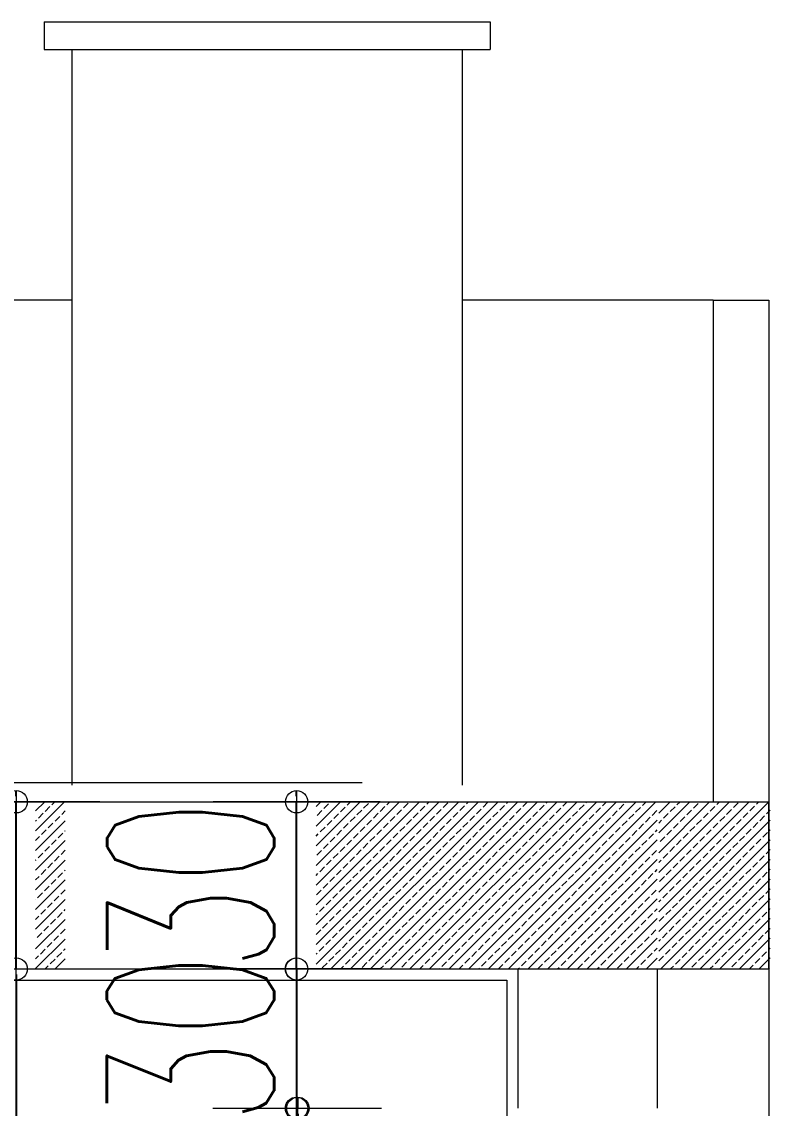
# Model space of a CAD drawing. Header units: millimetres. Extents: x -16104 to 67872, y -88009 to 12107.
# Drawn here: x 45442 to 45576.2, y 11371.1 to 11566.1 of the extents above; entities that cross this region are included whole.
import ezdxf

# ---------------------------------------------------------------- set-up
doc = ezdxf.new("R2010")
doc.units = ezdxf.units.MM
doc.layers.get('0').update_dxf_attribs({"color": 241})
doc.layers.add('TARAMA', color=8, linetype='Continuous', lineweight=15)
doc.styles.add('DIM', font='Txttw.shx', dxfattribs={"width": 0.6})
doc.dimstyles.new('50', dxfattribs={"dimscale": 0, "dimtxt": 30, "dimasz": 1, "dimexe": 0, "dimexo": 2, "dimgap": 4, "dimtad": 1, "dimdec": 0, "dimzin": 0, "dimdsep": 46, "dimtxsty": 'DIM', "dimblk1": 'DOT', "dimblk2": 'DOT', "dimsah": 1, "dimcen": 1.5, "dimdle": 3, "dimse1": 1, "dimse2": 1, "dimclrd": 256, "dimclre": 9, "dimclrt": 256, "dimadec": 0, "dimazin": 0, "dimtfac": 0.24, "dimtdec": 0, "dimtix": 1, "dimtmove": 2, "dimatfit": 3, "dimldrblk": 'DOT', "dimfxl": 0, "dimtolj": 1, "dimtzin": 15, "dimarcsym": 0})

# ---------------------------------------------------------------- blocks, each defined once
blk = doc.blocks.new('DOT')
for p, q in [((0, 15), (0, -15)), ((-2, 0), (0, 0)), ((2, 0), (0, 0))]:
    blk.add_line(p, q)
blk.add_circle((0, 0), 2)
blk = doc.blocks.new('*D884')
at = {"layer": 'Defpoints', "color": 0, "transparency": 16777216}
for p in [(45491.26, 11426.09), (45530.95, 11426.09), (45530.95, 11396.09)]:
    blk.add_point(p, dxfattribs=at)
at = {"layer": 'TARAMA', "lineweight": -2, "transparency": 16777216}
for p, q in [((45491.26, 11427.09), (45491.26, 11428.09)), ((45491.26, 11396.09), (45491.26, 11426.09)), ((45491.26, 11395.09), (45491.26, 11394.09))]:
    blk.add_line(p, q, dxfattribs=at)
for p, rotation in [((45491.26, 11426.09), 270), ((45491.26, 11396.09), 90)]:
    blk.add_blockref('DOT', p, dxfattribs=dict(at, rotation=rotation))
at = {"layer": 'TARAMA', "transparency": 16777216, "insert": (45472.26, 11411.09), "char_height": 30, "attachment_point": 5, "rotation": 90, "style": 'DIM'}
blk.add_mtext('\\A1;30', dxfattribs=at)
blk = doc.blocks.new('*D885')
at = {"layer": 'Defpoints', "color": 0, "transparency": 16777216}
for p in [(45530.95, 11396.09), (45491.24, 11371.09), (45530.95, 11371.09)]:
    blk.add_point(p, dxfattribs=at)
at = {"layer": 'TARAMA', "lineweight": -2, "transparency": 16777216}
for p, q in [((45491.24, 11397.09), (45491.24, 11398.09)), ((45491.24, 11396.09), (45491.24, 11371.09)), ((45491.24, 11370.09), (45491.24, 11369.09))]:
    blk.add_line(p, q, dxfattribs=at)
for p, rotation in [((45491.24, 11396.09), 270), ((45491.24, 11371.09), 90)]:
    blk.add_blockref('DOT', p, dxfattribs=dict(at, rotation=rotation))
at = {"layer": 'TARAMA', "transparency": 16777216, "insert": (45472.24, 11383.59), "char_height": 30, "attachment_point": 5, "rotation": 90, "style": 'DIM'}
blk.add_mtext('\\A1;30', dxfattribs=at)
blk = doc.blocks.new('*D886')
at = {"layer": 'Defpoints', "color": 0, "transparency": 16777216}
for p in [(45530.95, 11371.09), (45491.49, 11221.09), (45530.95, 11221.09)]:
    blk.add_point(p, dxfattribs=at)
at = {"layer": 'TARAMA', "lineweight": -2, "transparency": 16777216}
blk.add_line((45491.49, 11370.09), (45491.49, 11222.09), dxfattribs=at)
for p, rotation in [((45491.49, 11371.09), 90), ((45491.49, 11221.09), 270)]:
    blk.add_blockref('DOT', p, dxfattribs=dict(at, rotation=rotation))
at = {"layer": 'TARAMA', "transparency": 16777216, "insert": (45472.49, 11296.09), "char_height": 30, "attachment_point": 5, "rotation": 90, "style": 'DIM'}
blk.add_mtext('\\A1;150', dxfattribs=at)
blk = doc.blocks.new('*D400')
at = {"layer": 'Defpoints', "color": 0, "transparency": 16777216}
for p in [(45440.95, 11396.09), (45440.95, 11131.09), (45440.95, 11131.09)]:
    blk.add_point(p, dxfattribs=at)
at = {"layer": 'TARAMA', "lineweight": -2, "transparency": 16777216}
blk.add_line((45440.95, 11395.09), (45440.95, 11132.09), dxfattribs=at)
for p, rotation in [((45440.95, 11396.09), 90), ((45440.95, 11131.09), 270)]:
    blk.add_blockref('DOT', p, dxfattribs=dict(at, rotation=rotation))
at = {"layer": 'TARAMA', "transparency": 16777216, "insert": (45421.95, 11263.59), "char_height": 30, "attachment_point": 5, "rotation": 90, "style": 'DIM'}
blk.add_mtext('\\A1;270', dxfattribs=at)
blk = doc.blocks.new('*D401')
at = {"layer": 'Defpoints', "color": 0, "transparency": 16777216}
for p in [(45440.95, 11426.09), (45480.63, 11426.09), (45480.63, 11396.09)]:
    blk.add_point(p, dxfattribs=at)
at = {"layer": 'TARAMA', "lineweight": -2, "transparency": 16777216}
for p, q in [((45440.95, 11427.09), (45440.95, 11428.09)), ((45440.95, 11396.09), (45440.95, 11426.09)), ((45440.95, 11395.09), (45440.95, 11394.09))]:
    blk.add_line(p, q, dxfattribs=at)
for p, rotation in [((45440.95, 11426.09), 270), ((45440.95, 11396.09), 90)]:
    blk.add_blockref('DOT', p, dxfattribs=dict(at, rotation=rotation))
at = {"layer": 'TARAMA', "transparency": 16777216, "insert": (45421.95, 11411.09), "char_height": 30, "attachment_point": 5, "rotation": 90, "style": 'DIM'}
blk.add_mtext('\\A1;30', dxfattribs=at)

msp = doc.modelspace()

# ---------------------------------------------------------------- linework, layer by layer
at = {"layer": 'TARAMA'}
for p, q in [((45445.95, 11566.09), (45445.95, 11561.09)), ((45445.95, 11566.09), (45525.95, 11566.09)), ((45525.95, 11566.09), (45525.95, 11561.09)), ((45445.95, 11561.09), (45525.95, 11561.09)), ((45450.95, 11561.09), (45450.95, 11429.09)), ((45520.95, 11561.09), (45520.95, 11429.09)), ((45450.95, 11516.09), (44946.45, 11516.09)), ((45565.95, 11516.09), (45520.95, 11516.09)), ((45565.95, 11516.09), (45575.95, 11516.09)), ((45565.95, 11516.09), (45565.95, 11426.09)), ((45565.95, 11516.09), (45565.95, 11426.09)), ((45575.95, 11516.09), (45575.95, 11396.09)), ((44511.45, 11426.09), (45575.95, 11426.09)), ((45444.45, 11424.44), (45446.1, 11426.09)), ((45444.45, 11420.9), (45449.64, 11426.09)), ((45446.15, 11424.37), (45447, 11425.22)), ((45447.35, 11425.57), (45447.87, 11426.09)), ((45494.76, 11425.25), (45495.6, 11426.09)), ((45494.76, 11421.72), (45499.13, 11426.09)), ((45494.76, 11418.18), (45502.67, 11426.09)), ((45494.76, 11414.65), (45506.2, 11426.09)), ((45494.76, 11411.11), (45509.74, 11426.09)), ((45494.76, 11407.58), (45513.28, 11426.09)), ((45494.76, 11404.04), (45516.81, 11426.09)), ((45494.76, 11400.5), (45520.35, 11426.09)), ((45494.76, 11396.97), (45523.88, 11426.09)), ((45496.14, 11424.87), (45496.99, 11425.71)), ((45497.34, 11426.07), (45497.36, 11426.09)), ((45497.42, 11396.09), (45527.42, 11426.09)), ((45499.11, 11424.3), (45499.96, 11425.15)), ((45500.31, 11425.5), (45500.9, 11426.09)), ((45500.95, 11396.09), (45530.95, 11426.09)), ((45503.28, 11424.94), (45504.13, 11425.78)), ((45504.49, 11396.09), (45534.49, 11426.09)), ((45506.25, 11424.37), (45507.1, 11425.22)), ((45507.45, 11425.57), (45507.97, 11426.09)), ((45508.02, 11396.09), (45538.02, 11426.09)), ((45510.42, 11425.01), (45511.27, 11425.86)), ((45511.56, 11396.09), (45541.56, 11426.09)), ((45513.39, 11424.44), (45514.24, 11425.29)), ((45514.6, 11425.64), (45515.04, 11426.09)), ((45515.1, 11396.09), (45545.1, 11426.09)), ((45517.57, 11425.08), (45518.41, 11425.93)), ((45518.63, 11396.09), (45548.63, 11426.09)), ((45520.54, 11424.51), (45521.38, 11425.36)), ((45521.74, 11425.71), (45522.11, 11426.09)), ((45522.17, 11396.09), (45552.17, 11426.09)), ((45524.71, 11425.15), (45525.56, 11426)), ((45525.7, 11396.09), (45555.7, 11426.09)), ((45527.68, 11424.58), (45528.53, 11425.43)), ((45528.88, 11425.78), (45529.18, 11426.09)), ((45531.85, 11425.22), (45532.7, 11426.07)), ((45534.82, 11424.65), (45535.67, 11425.5)), ((45536.02, 11425.86), (45536.25, 11426.09)), ((45538.99, 11425.29), (45539.79, 11426.09)), ((45541.96, 11424.72), (45542.81, 11425.57)), ((45543.16, 11425.93), (45543.33, 11426.09)), ((45546.13, 11425.36), (45546.86, 11426.09)), ((45549.1, 11424.79), (45549.95, 11425.64)), ((45550.31, 11426), (45550.4, 11426.09)), ((45552.07, 11424.23), (45552.92, 11425.08)), ((45553.28, 11425.43), (45553.93, 11426.09)), ((45556.21, 11424.03), (45558.27, 11426.09)), ((45556.21, 11420.49), (45561.81, 11426.09)), ((45556.21, 11416.96), (45565.34, 11426.09)), ((45556.21, 11413.42), (45568.88, 11426.09)), ((45556.21, 11409.89), (45572.41, 11426.09)), ((45556.21, 11406.35), (45575.95, 11426.09)), ((45558.28, 11424.33), (45559.13, 11425.18)), ((45559.48, 11425.53), (45560.04, 11426.09)), ((45562.45, 11424.96), (45563.3, 11425.81)), ((45565.42, 11424.4), (45566.27, 11425.25)), ((45566.62, 11425.6), (45567.11, 11426.09)), ((45569.59, 11425.04), (45570.44, 11425.88)), ((45572.56, 11424.47), (45573.41, 11425.32)), ((45573.76, 11425.67), (45574.18, 11426.09)), ((45575.95, 11426.09), (45575.95, 11131.09)), ((45444.95, 11423.17), (45445.8, 11424.02)), ((45447.92, 11422.6), (45448.76, 11423.45)), ((45449.12, 11423.8), (45449.76, 11424.45)), ((45494.94, 11423.66), (45495.79, 11424.51)), ((45497.91, 11423.1), (45498.76, 11423.95)), ((45500.88, 11422.53), (45501.73, 11423.38)), ((45502.08, 11423.73), (45502.93, 11424.58)), ((45505.05, 11423.17), (45505.9, 11424.02)), ((45508.02, 11422.6), (45508.87, 11423.45)), ((45509.22, 11423.8), (45510.07, 11424.65)), ((45512.19, 11423.24), (45513.04, 11424.09)), ((45515.16, 11422.67), (45516.01, 11423.52)), ((45516.36, 11423.88), (45517.21, 11424.72)), ((45519.33, 11423.31), (45520.18, 11424.16)), ((45522.3, 11422.74), (45523.15, 11423.59)), ((45523.51, 11423.95), (45524.35, 11424.79)), ((45526.48, 11423.38), (45527.32, 11424.23)), ((45529.45, 11422.81), (45530.29, 11423.66)), ((45530.65, 11424.02), (45531.5, 11424.87)), ((45533.62, 11423.45), (45534.47, 11424.3)), ((45536.59, 11422.89), (45537.44, 11423.73)), ((45537.79, 11424.09), (45538.64, 11424.94)), ((45539.56, 11422.32), (45540.41, 11423.17)), ((45540.76, 11423.52), (45541.61, 11424.37)), ((45543.73, 11422.96), (45544.58, 11423.8)), ((45544.93, 11424.16), (45545.78, 11425.01)), ((45546.7, 11422.39), (45547.55, 11423.24)), ((45547.9, 11423.59), (45548.75, 11424.44)), ((45550.87, 11423.03), (45551.72, 11423.88)), ((45553.84, 11422.46), (45554.69, 11423.31)), ((45555.04, 11423.66), (45555.89, 11424.51)), ((45557.07, 11423.13), (45557.92, 11423.97)), ((45560.04, 11422.56), (45560.89, 11423.41)), ((45561.25, 11423.76), (45562.1, 11424.61)), ((45564.22, 11423.2), (45565.07, 11424.05)), ((45567.19, 11422.63), (45568.04, 11423.48)), ((45568.39, 11423.83), (45569.24, 11424.68)), ((45571.36, 11423.27), (45572.21, 11424.12)), ((45574.33, 11422.7), (45575.18, 11423.55)), ((45575.53, 11423.9), (45576.21, 11424.59)), ((45444.45, 11422.67), (45444.59, 11422.81)), ((45444.45, 11417.36), (45449.76, 11422.68)), ((45446.71, 11421.4), (45447.56, 11422.25)), ((45495.5, 11420.69), (45496.35, 11421.54)), ((45496.71, 11421.9), (45497.56, 11422.74)), ((45499.68, 11421.33), (45500.53, 11422.18)), ((45502.65, 11420.76), (45503.49, 11421.61)), ((45503.85, 11421.97), (45504.7, 11422.81)), ((45506.82, 11421.4), (45507.67, 11422.25)), ((45509.79, 11420.83), (45510.64, 11421.68)), ((45510.99, 11422.04), (45511.84, 11422.89)), ((45513.96, 11421.47), (45514.81, 11422.32)), ((45516.93, 11420.91), (45517.78, 11421.75)), ((45518.13, 11422.11), (45518.98, 11422.96)), ((45519.9, 11420.34), (45520.75, 11421.19)), ((45521.1, 11421.54), (45521.95, 11422.39)), ((45524.07, 11420.98), (45524.92, 11421.82)), ((45525.27, 11422.18), (45526.12, 11423.03)), ((45527.04, 11420.41), (45527.89, 11421.26)), ((45528.24, 11421.61), (45529.09, 11422.46)), ((45529.24, 11396.09), (45555.95, 11422.8)), ((45531.21, 11421.05), (45532.06, 11421.9)), ((45532.42, 11422.25), (45533.26, 11423.1)), ((45534.18, 11420.48), (45535.03, 11421.33)), ((45535.39, 11421.68), (45536.23, 11422.53)), ((45538.36, 11421.12), (45539.2, 11421.97)), ((45541.33, 11420.55), (45542.17, 11421.4)), ((45542.53, 11421.75), (45543.38, 11422.6)), ((45545.5, 11421.19), (45546.35, 11422.04)), ((45548.47, 11420.62), (45549.32, 11421.47)), ((45549.67, 11421.82), (45550.52, 11422.67)), ((45552.64, 11421.26), (45553.49, 11422.11)), ((45556.21, 11402.82), (45576.21, 11422.82)), ((45556.21, 11422.26), (45556.72, 11422.77)), ((45558.84, 11421.36), (45559.69, 11422.21)), ((45561.81, 11420.79), (45562.66, 11421.64)), ((45563.01, 11421.99), (45563.86, 11422.84)), ((45565.98, 11421.43), (45566.83, 11422.28)), ((45568.95, 11420.86), (45569.8, 11421.71)), ((45570.16, 11422.07), (45571, 11422.91)), ((45573.13, 11421.5), (45573.97, 11422.35)), ((45444.45, 11419.13), (45445.16, 11419.84)), ((45445.51, 11420.2), (45446.36, 11421.05)), ((45447.28, 11418.43), (45448.13, 11419.28)), ((45448.48, 11419.63), (45449.33, 11420.48)), ((45449.68, 11420.83), (45449.76, 11420.91)), ((45494.76, 11419.95), (45495.15, 11420.34)), ((45497.27, 11418.93), (45498.12, 11419.77)), ((45498.47, 11420.13), (45499.32, 11420.98)), ((45500.24, 11418.36), (45501.09, 11419.21)), ((45501.44, 11419.56), (45502.29, 11420.41)), ((45504.41, 11419), (45505.26, 11419.84)), ((45505.62, 11420.2), (45506.46, 11421.05)), ((45507.38, 11418.43), (45508.23, 11419.28)), ((45508.59, 11419.63), (45509.43, 11420.48)), ((45511.56, 11419.07), (45512.4, 11419.92)), ((45512.76, 11420.27), (45513.61, 11421.12)), ((45514.53, 11418.5), (45515.37, 11419.35)), ((45515.73, 11419.7), (45516.58, 11420.55)), ((45518.7, 11419.14), (45519.55, 11419.99)), ((45521.67, 11418.57), (45522.52, 11419.42)), ((45522.87, 11419.77), (45523.72, 11420.62)), ((45525.84, 11419.21), (45526.69, 11420.06)), ((45528.81, 11418.64), (45529.66, 11419.49)), ((45530.01, 11419.84), (45530.86, 11420.69)), ((45532.77, 11396.09), (45555.95, 11419.26)), ((45532.98, 11419.28), (45533.83, 11420.13)), ((45535.95, 11418.71), (45536.8, 11419.56)), ((45537.15, 11419.92), (45538, 11420.76)), ((45540.12, 11419.35), (45540.97, 11420.2)), ((45543.09, 11418.78), (45543.94, 11419.63)), ((45544.3, 11419.99), (45545.14, 11420.83)), ((45547.26, 11419.42), (45548.11, 11420.27)), ((45550.23, 11418.85), (45551.08, 11419.7)), ((45551.44, 11420.06), (45552.29, 11420.91)), ((45554.41, 11419.49), (45555.26, 11420.34)), ((45555.61, 11420.69), (45555.95, 11421.03)), ((45556.21, 11399.28), (45576.21, 11419.28)), ((45556.44, 11418.95), (45557.29, 11419.8)), ((45557.64, 11420.16), (45558.49, 11421.01)), ((45559.41, 11418.39), (45560.26, 11419.24)), ((45560.61, 11419.59), (45561.46, 11420.44)), ((45563.58, 11419.03), (45564.43, 11419.87)), ((45564.78, 11420.23), (45565.63, 11421.08)), ((45566.55, 11418.46), (45567.4, 11419.31)), ((45567.75, 11419.66), (45568.6, 11420.51)), ((45570.72, 11419.1), (45571.57, 11419.94)), ((45571.92, 11420.3), (45572.77, 11421.15)), ((45573.69, 11418.53), (45574.54, 11419.38)), ((45574.89, 11419.73), (45575.74, 11420.58)), ((45576.1, 11420.93), (45576.21, 11421.05)), ((45444.45, 11413.83), (45449.76, 11419.14)), ((45446.08, 11417.23), (45446.93, 11418.08)), ((45449.05, 11416.66), (45449.76, 11417.38)), ((45494.87, 11416.52), (45495.72, 11417.37)), ((45496.07, 11417.72), (45496.92, 11418.57)), ((45499.04, 11417.16), (45499.89, 11418.01)), ((45502.01, 11416.59), (45502.86, 11417.44)), ((45503.21, 11417.79), (45504.06, 11418.64)), ((45506.18, 11417.23), (45507.03, 11418.08)), ((45509.15, 11416.66), (45510, 11417.51)), ((45510.35, 11417.87), (45511.2, 11418.71)), ((45513.32, 11417.3), (45514.17, 11418.15)), ((45516.29, 11416.73), (45517.14, 11417.58)), ((45517.5, 11417.94), (45518.34, 11418.78)), ((45520.47, 11417.37), (45521.31, 11418.22)), ((45523.44, 11416.8), (45524.28, 11417.65)), ((45524.64, 11418.01), (45525.49, 11418.85)), ((45527.61, 11417.44), (45528.46, 11418.29)), ((45530.58, 11416.88), (45531.43, 11417.72)), ((45531.78, 11418.08), (45532.63, 11418.93)), ((45534.75, 11417.51), (45535.6, 11418.36)), ((45537.72, 11416.95), (45538.57, 11417.79)), ((45538.92, 11418.15), (45539.77, 11419)), ((45541.89, 11417.58), (45542.74, 11418.43)), ((45544.86, 11417.02), (45545.71, 11417.87)), ((45546.06, 11418.22), (45546.91, 11419.07)), ((45547.83, 11416.45), (45548.68, 11417.3)), ((45549.03, 11417.65), (45549.88, 11418.5)), ((45552, 11417.09), (45552.85, 11417.94)), ((45553.2, 11418.29), (45554.05, 11419.14)), ((45554.97, 11416.52), (45555.82, 11417.37)), ((45558.21, 11417.19), (45559.05, 11418.04)), ((45561.18, 11416.62), (45562.02, 11417.47)), ((45562.38, 11417.82), (45563.23, 11418.67)), ((45565.35, 11417.26), (45566.2, 11418.11)), ((45568.32, 11416.69), (45569.17, 11417.54)), ((45569.52, 11417.89), (45570.37, 11418.74)), ((45572.49, 11417.33), (45573.34, 11418.18)), ((45575.46, 11416.76), (45576.21, 11417.52)), ((45444.45, 11415.6), (45444.52, 11415.67)), ((45444.45, 11410.29), (45449.76, 11415.61)), ((45444.88, 11416.03), (45445.72, 11416.88)), ((45447.85, 11415.46), (45448.69, 11416.31)), ((45496.64, 11414.75), (45497.48, 11415.6)), ((45497.84, 11415.96), (45498.69, 11416.8)), ((45500.81, 11415.39), (45501.66, 11416.24)), ((45503.78, 11414.82), (45504.63, 11415.67)), ((45504.98, 11416.03), (45505.83, 11416.88)), ((45507.95, 11415.46), (45508.8, 11416.31)), ((45510.92, 11414.9), (45511.77, 11415.74)), ((45512.12, 11416.1), (45512.97, 11416.95)), ((45515.09, 11415.53), (45515.94, 11416.38)), ((45518.06, 11414.97), (45518.91, 11415.81)), ((45519.26, 11416.17), (45520.11, 11417.02)), ((45522.23, 11415.6), (45523.08, 11416.45)), ((45525.2, 11415.04), (45526.05, 11415.89)), ((45526.41, 11416.24), (45527.25, 11417.09)), ((45528.17, 11414.47), (45529.02, 11415.32)), ((45529.38, 11415.67), (45530.22, 11416.52)), ((45532.34, 11415.11), (45533.19, 11415.96)), ((45533.55, 11416.31), (45534.4, 11417.16)), ((45535.31, 11414.54), (45536.16, 11415.39)), ((45536.31, 11396.09), (45555.95, 11415.73)), ((45536.52, 11415.74), (45537.37, 11416.59)), ((45539.49, 11415.18), (45540.34, 11416.03)), ((45540.69, 11416.38), (45541.54, 11417.23)), ((45542.46, 11414.61), (45543.31, 11415.46)), ((45543.66, 11415.81), (45544.51, 11416.66)), ((45546.63, 11415.25), (45547.48, 11416.1)), ((45549.6, 11414.68), (45550.45, 11415.53)), ((45550.8, 11415.89), (45551.65, 11416.73)), ((45553.77, 11415.32), (45554.62, 11416.17)), ((45556.21, 11415.19), (45556.65, 11415.63)), ((45556.56, 11396.09), (45576.21, 11415.74)), ((45557, 11415.98), (45557.85, 11416.83)), ((45559.97, 11415.42), (45560.82, 11416.27)), ((45562.94, 11414.85), (45563.79, 11415.7)), ((45564.15, 11416.06), (45564.99, 11416.9)), ((45567.12, 11415.49), (45567.96, 11416.34)), ((45570.09, 11414.92), (45570.93, 11415.77)), ((45571.29, 11416.13), (45572.14, 11416.97)), ((45574.26, 11415.56), (45575.11, 11416.41)), ((45445.44, 11413.06), (45446.29, 11413.91)), ((45446.64, 11414.26), (45447.49, 11415.11)), ((45449.61, 11413.69), (45449.76, 11413.84)), ((45495.43, 11413.55), (45496.28, 11414.4)), ((45498.4, 11412.99), (45499.25, 11413.83)), ((45499.61, 11414.19), (45500.45, 11415.04)), ((45502.58, 11413.62), (45503.42, 11414.47)), ((45505.55, 11413.06), (45506.39, 11413.91)), ((45506.75, 11414.26), (45507.6, 11415.11)), ((45509.72, 11413.69), (45510.57, 11414.54)), ((45512.69, 11413.13), (45513.54, 11413.98)), ((45513.89, 11414.33), (45514.74, 11415.18)), ((45515.66, 11412.56), (45516.51, 11413.41)), ((45516.86, 11413.76), (45517.71, 11414.61)), ((45519.83, 11413.2), (45520.68, 11414.05)), ((45521.03, 11414.4), (45521.88, 11415.25)), ((45522.8, 11412.63), (45523.65, 11413.48)), ((45524, 11413.83), (45524.85, 11414.68)), ((45526.97, 11413.27), (45527.82, 11414.12)), ((45529.94, 11412.7), (45530.79, 11413.55)), ((45531.14, 11413.91), (45531.99, 11414.75)), ((45534.11, 11413.34), (45534.96, 11414.19)), ((45537.08, 11412.77), (45537.93, 11413.62)), ((45538.28, 11413.98), (45539.13, 11414.82)), ((45541.25, 11413.41), (45542.1, 11414.26)), ((45544.22, 11412.84), (45545.07, 11413.69)), ((45545.43, 11414.05), (45546.27, 11414.9)), ((45548.4, 11413.48), (45549.24, 11414.33)), ((45551.37, 11412.92), (45552.21, 11413.76)), ((45552.57, 11414.12), (45553.42, 11414.97)), ((45555.54, 11413.55), (45555.95, 11413.96)), ((45557.57, 11413.01), (45558.42, 11413.86)), ((45558.77, 11414.22), (45559.62, 11415.07)), ((45561.74, 11413.65), (45562.59, 11414.5)), ((45564.71, 11413.09), (45565.56, 11413.93)), ((45565.91, 11414.29), (45566.76, 11415.14)), ((45567.68, 11412.52), (45568.53, 11413.37)), ((45568.88, 11413.72), (45569.73, 11414.57)), ((45571.85, 11413.16), (45572.7, 11414)), ((45573.06, 11414.36), (45573.9, 11415.21)), ((45574.82, 11412.59), (45575.67, 11413.44)), ((45576.03, 11413.79), (45576.21, 11413.98)), ((45444.45, 11412.06), (45445.09, 11412.7)), ((45444.45, 11406.76), (45449.76, 11412.07)), ((45447.21, 11411.29), (45448.06, 11412.14)), ((45448.41, 11412.49), (45449.26, 11413.34)), ((45494.76, 11412.88), (45495.08, 11413.2)), ((45496, 11410.58), (45496.85, 11411.43)), ((45497.2, 11411.78), (45498.05, 11412.63)), ((45500.17, 11411.22), (45501.02, 11412.07)), ((45501.37, 11412.42), (45502.22, 11413.27)), ((45503.14, 11410.65), (45503.99, 11411.5)), ((45504.34, 11411.85), (45505.19, 11412.7)), ((45507.31, 11411.29), (45508.16, 11412.14)), ((45508.52, 11412.49), (45509.36, 11413.34)), ((45510.28, 11410.72), (45511.13, 11411.57)), ((45511.49, 11411.93), (45512.33, 11412.77)), ((45514.46, 11411.36), (45515.3, 11412.21)), ((45517.42, 11410.79), (45518.27, 11411.64)), ((45518.63, 11412), (45519.48, 11412.84)), ((45521.6, 11411.43), (45522.45, 11412.28)), ((45524.57, 11410.86), (45525.42, 11411.71)), ((45525.77, 11412.07), (45526.62, 11412.92)), ((45528.74, 11411.5), (45529.59, 11412.35)), ((45531.71, 11410.94), (45532.56, 11411.78)), ((45532.91, 11412.14), (45533.76, 11412.99)), ((45535.88, 11411.57), (45536.73, 11412.42)), ((45538.85, 11411.01), (45539.7, 11411.85)), ((45539.84, 11396.09), (45555.95, 11412.19)), ((45540.05, 11412.21), (45540.9, 11413.06)), ((45543.02, 11411.64), (45543.87, 11412.49)), ((45545.99, 11411.08), (45546.84, 11411.93)), ((45547.19, 11412.28), (45548.04, 11413.13)), ((45550.16, 11411.71), (45551.01, 11412.56)), ((45553.13, 11411.15), (45553.98, 11412)), ((45554.34, 11412.35), (45555.18, 11413.2)), ((45556.37, 11411.81), (45557.22, 11412.66)), ((45559.34, 11411.25), (45560.19, 11412.1)), ((45560.09, 11396.09), (45576.21, 11412.21)), ((45560.54, 11412.45), (45561.39, 11413.3)), ((45562.31, 11410.68), (45563.16, 11411.53)), ((45563.51, 11411.88), (45564.36, 11412.73)), ((45566.48, 11411.32), (45567.33, 11412.17)), ((45569.45, 11410.75), (45570.3, 11411.6)), ((45570.65, 11411.95), (45571.5, 11412.8)), ((45573.62, 11411.39), (45574.47, 11412.24)), ((45444.81, 11408.88), (45445.65, 11409.73)), ((45446.01, 11410.09), (45446.86, 11410.94)), ((45448.98, 11409.52), (45449.76, 11410.31)), ((45494.8, 11409.38), (45495.65, 11410.23)), ((45497.77, 11408.81), (45498.62, 11409.66)), ((45498.97, 11410.02), (45499.82, 11410.86)), ((45501.94, 11409.45), (45502.79, 11410.3)), ((45504.91, 11408.88), (45505.76, 11409.73)), ((45506.11, 11410.09), (45506.96, 11410.94)), ((45509.08, 11409.52), (45509.93, 11410.37)), ((45512.05, 11408.96), (45512.9, 11409.8)), ((45513.25, 11410.16), (45514.1, 11411.01)), ((45516.22, 11409.59), (45517.07, 11410.44)), ((45519.19, 11409.03), (45520.04, 11409.87)), ((45520.39, 11410.23), (45521.24, 11411.08)), ((45523.36, 11409.66), (45524.21, 11410.51)), ((45526.33, 11409.1), (45527.18, 11409.95)), ((45527.54, 11410.3), (45528.39, 11411.15)), ((45530.51, 11409.73), (45531.35, 11410.58)), ((45533.48, 11409.17), (45534.32, 11410.02)), ((45534.68, 11410.37), (45535.53, 11411.22)), ((45536.45, 11408.6), (45537.29, 11409.45)), ((45537.65, 11409.8), (45538.5, 11410.65)), ((45540.62, 11409.24), (45541.47, 11410.09)), ((45541.82, 11410.44), (45542.67, 11411.29)), ((45543.59, 11408.67), (45544.44, 11409.52)), ((45544.79, 11409.87), (45545.64, 11410.72)), ((45547.76, 11409.31), (45548.61, 11410.16)), ((45548.96, 11410.51), (45549.81, 11411.36)), ((45550.73, 11408.74), (45551.58, 11409.59)), ((45551.93, 11409.95), (45552.78, 11410.79)), ((45554.9, 11409.38), (45555.75, 11410.23)), ((45556.93, 11408.84), (45557.78, 11409.69)), ((45558.14, 11410.04), (45558.98, 11410.89)), ((45561.11, 11409.48), (45561.95, 11410.33)), ((45564.08, 11408.91), (45564.92, 11409.76)), ((45565.28, 11410.12), (45566.13, 11410.96)), ((45568.25, 11409.55), (45569.1, 11410.4)), ((45571.22, 11408.98), (45572.07, 11409.83)), ((45572.42, 11410.19), (45573.27, 11411.03)), ((45575.39, 11409.62), (45576.21, 11410.44)), ((45444.45, 11403.22), (45449.76, 11408.54)), ((45444.45, 11408.53), (45444.45, 11408.53)), ((45446.57, 11407.12), (45447.42, 11407.97)), ((45447.77, 11408.32), (45448.62, 11409.17)), ((45496.57, 11407.61), (45497.41, 11408.46)), ((45499.54, 11407.05), (45500.38, 11407.89)), ((45500.74, 11408.25), (45501.59, 11409.1)), ((45503.71, 11407.68), (45504.56, 11408.53)), ((45506.68, 11407.12), (45507.53, 11407.97)), ((45507.88, 11408.32), (45508.73, 11409.17)), ((45510.85, 11407.75), (45511.7, 11408.6)), ((45513.82, 11407.19), (45514.67, 11408.04)), ((45515.02, 11408.39), (45515.87, 11409.24)), ((45517.99, 11407.82), (45518.84, 11408.67)), ((45520.96, 11407.26), (45521.81, 11408.11)), ((45522.16, 11408.46), (45523.01, 11409.31)), ((45523.93, 11406.69), (45524.78, 11407.54)), ((45525.13, 11407.89), (45525.98, 11408.74)), ((45528.1, 11407.33), (45528.95, 11408.18)), ((45529.3, 11408.53), (45530.15, 11409.38)), ((45531.07, 11406.76), (45531.92, 11407.61)), ((45532.27, 11407.97), (45533.12, 11408.81)), ((45535.24, 11407.4), (45536.09, 11408.25)), ((45538.21, 11406.83), (45539.06, 11407.68)), ((45539.42, 11408.04), (45540.26, 11408.88)), ((45542.39, 11407.47), (45543.23, 11408.32)), ((45543.38, 11396.09), (45555.95, 11408.66)), ((45545.36, 11406.9), (45546.2, 11407.75)), ((45546.56, 11408.11), (45547.41, 11408.96)), ((45549.53, 11407.54), (45550.38, 11408.39)), ((45552.5, 11406.98), (45553.35, 11407.82)), ((45553.7, 11408.18), (45554.55, 11409.03)), ((45556.21, 11408.12), (45556.58, 11408.49)), ((45558.7, 11407.08), (45559.55, 11407.92)), ((45559.9, 11408.28), (45560.75, 11409.13)), ((45562.87, 11407.71), (45563.72, 11408.56)), ((45563.63, 11396.09), (45576.21, 11408.67)), ((45565.84, 11407.15), (45566.69, 11407.99)), ((45567.05, 11408.35), (45567.89, 11409.2)), ((45570.01, 11407.78), (45570.86, 11408.63)), ((45572.98, 11407.22), (45573.83, 11408.06)), ((45574.19, 11408.42), (45575.04, 11409.27)), ((45444.45, 11404.99), (45445.02, 11405.56)), ((45445.37, 11405.91), (45446.22, 11406.76)), ((45448.34, 11405.35), (45449.19, 11406.2)), ((45449.54, 11406.55), (45449.76, 11406.77)), ((45494.76, 11405.81), (45495.01, 11406.06)), ((45495.36, 11406.41), (45496.21, 11407.26)), ((45498.33, 11405.84), (45499.18, 11406.69)), ((45501.3, 11405.28), (45502.15, 11406.13)), ((45502.5, 11406.48), (45503.35, 11407.33)), ((45504.27, 11404.71), (45505.12, 11405.56)), ((45505.47, 11405.91), (45506.32, 11406.76)), ((45508.44, 11405.35), (45509.29, 11406.2)), ((45509.65, 11406.55), (45510.5, 11407.4)), ((45511.41, 11404.78), (45512.26, 11405.63)), ((45512.62, 11405.99), (45513.47, 11406.83)), ((45515.59, 11405.42), (45516.43, 11406.27)), ((45516.79, 11406.62), (45517.64, 11407.47)), ((45518.56, 11404.85), (45519.4, 11405.7)), ((45519.76, 11406.06), (45520.61, 11406.9)), ((45522.73, 11405.49), (45523.58, 11406.34)), ((45525.7, 11404.92), (45526.55, 11405.77)), ((45526.9, 11406.13), (45527.75, 11406.98)), ((45529.87, 11405.56), (45530.72, 11406.41)), ((45532.84, 11405), (45533.69, 11405.84)), ((45534.04, 11406.2), (45534.89, 11407.05)), ((45537.01, 11405.63), (45537.86, 11406.48)), ((45539.98, 11405.07), (45540.83, 11405.91)), ((45541.18, 11406.27), (45542.03, 11407.12)), ((45544.15, 11405.7), (45545, 11406.55)), ((45547.12, 11405.14), (45547.97, 11405.99)), ((45548.33, 11406.34), (45549.17, 11407.19)), ((45551.3, 11405.77), (45552.14, 11406.62)), ((45554.27, 11405.21), (45555.11, 11406.06)), ((45555.47, 11406.41), (45555.95, 11406.89)), ((45557.5, 11405.87), (45558.35, 11406.72)), ((45560.47, 11405.31), (45561.32, 11406.16)), ((45561.67, 11406.51), (45562.52, 11407.36)), ((45563.44, 11404.74), (45564.29, 11405.59)), ((45564.64, 11405.94), (45565.49, 11406.79)), ((45567.61, 11405.38), (45568.46, 11406.23)), ((45568.81, 11406.58), (45569.66, 11407.43)), ((45570.58, 11404.81), (45571.43, 11405.66)), ((45571.78, 11406.01), (45572.63, 11406.86)), ((45574.75, 11405.45), (45575.6, 11406.3)), ((45575.95, 11406.65), (45576.21, 11406.91)), ((45444.45, 11399.69), (45449.74, 11404.98)), ((45445.94, 11402.95), (45446.78, 11403.79)), ((45447.14, 11404.15), (45447.99, 11405)), ((45495.93, 11403.44), (45496.78, 11404.29)), ((45497.13, 11404.64), (45497.98, 11405.49)), ((45498.9, 11402.87), (45499.75, 11403.72)), ((45500.1, 11404.08), (45500.95, 11404.92)), ((45503.07, 11403.51), (45503.92, 11404.36)), ((45506.04, 11402.95), (45506.89, 11403.79)), ((45507.24, 11404.15), (45508.09, 11405)), ((45510.21, 11403.58), (45511.06, 11404.43)), ((45513.18, 11403.02), (45514.03, 11403.86)), ((45514.38, 11404.22), (45515.23, 11405.07)), ((45517.35, 11403.65), (45518.2, 11404.5)), ((45520.32, 11403.09), (45521.17, 11403.94)), ((45521.53, 11404.29), (45522.37, 11405.14)), ((45524.5, 11403.72), (45525.34, 11404.57)), ((45527.47, 11403.16), (45528.31, 11404.01)), ((45528.67, 11404.36), (45529.52, 11405.21)), ((45531.64, 11403.79), (45532.49, 11404.64)), ((45534.61, 11403.23), (45535.46, 11404.08)), ((45535.81, 11404.43), (45536.66, 11405.28)), ((45538.78, 11403.86), (45539.63, 11404.71)), ((45541.75, 11403.3), (45542.6, 11404.15)), ((45542.95, 11404.5), (45543.8, 11405.35)), ((45545.92, 11403.94), (45546.77, 11404.78)), ((45546.92, 11396.09), (45555.95, 11405.12)), ((45548.89, 11403.37), (45549.74, 11404.22)), ((45550.09, 11404.57), (45550.94, 11405.42)), ((45551.86, 11402.8), (45552.71, 11403.65)), ((45553.06, 11404.01), (45553.91, 11404.85)), ((45556.3, 11404.67), (45557.15, 11405.52)), ((45558.06, 11402.9), (45558.91, 11403.75)), ((45559.27, 11404.11), (45560.12, 11404.95)), ((45562.24, 11403.54), (45563.09, 11404.39)), ((45565.21, 11402.97), (45566.06, 11403.82)), ((45566.41, 11404.18), (45567.26, 11405.02)), ((45567.16, 11396.09), (45576.21, 11405.14)), ((45569.38, 11403.61), (45570.23, 11404.46)), ((45572.35, 11403.04), (45573.2, 11403.89)), ((45573.55, 11404.25), (45574.4, 11405.1)), ((45444.73, 11401.74), (45445.58, 11402.59)), ((45447.7, 11401.18), (45448.55, 11402.03)), ((45448.91, 11402.38), (45449.74, 11403.21)), ((45494.76, 11402.27), (45495.58, 11403.09)), ((45497.7, 11401.67), (45498.55, 11402.52)), ((45500.67, 11401.11), (45501.52, 11401.96)), ((45501.87, 11402.31), (45502.72, 11403.16)), ((45504.84, 11401.74), (45505.69, 11402.59)), ((45507.81, 11401.18), (45508.66, 11402.03)), ((45509.01, 11402.38), (45509.86, 11403.23)), ((45511.98, 11401.81), (45512.83, 11402.66)), ((45514.95, 11401.25), (45515.8, 11402.1)), ((45516.15, 11402.45), (45517, 11403.3)), ((45519.12, 11401.88), (45519.97, 11402.73)), ((45522.09, 11401.32), (45522.94, 11402.17)), ((45523.29, 11402.52), (45524.14, 11403.37)), ((45526.26, 11401.96), (45527.11, 11402.8)), ((45529.23, 11401.39), (45530.08, 11402.24)), ((45530.44, 11402.59), (45531.28, 11403.44)), ((45532.2, 11400.82), (45533.05, 11401.67)), ((45533.41, 11402.03), (45534.25, 11402.87)), ((45536.38, 11401.46), (45537.22, 11402.31)), ((45537.58, 11402.66), (45538.43, 11403.51)), ((45539.35, 11400.89), (45540.19, 11401.74)), ((45540.55, 11402.1), (45541.4, 11402.95)), ((45543.52, 11401.53), (45544.37, 11402.38)), ((45544.72, 11402.73), (45545.57, 11403.58)), ((45546.49, 11400.97), (45547.34, 11401.81)), ((45547.69, 11402.17), (45548.54, 11403.02)), ((45550.66, 11401.6), (45551.51, 11402.45)), ((45553.63, 11401.04), (45554.48, 11401.88)), ((45554.83, 11402.24), (45555.68, 11403.09)), ((45556.86, 11401.7), (45557.71, 11402.55)), ((45559.83, 11401.14), (45560.68, 11401.98)), ((45561.03, 11402.34), (45561.88, 11403.19)), ((45564, 11401.77), (45564.85, 11402.62)), ((45566.97, 11401.21), (45567.82, 11402.05)), ((45568.18, 11402.41), (45569.02, 11403.26)), ((45571.15, 11401.84), (45571.99, 11402.69)), ((45574.12, 11401.28), (45574.96, 11402.13)), ((45575.32, 11402.48), (45576.17, 11403.33)), ((45444.45, 11396.15), (45449.74, 11401.44)), ((45446.5, 11399.98), (45447.35, 11400.82)), ((45495.29, 11399.27), (45496.14, 11400.12)), ((45496.49, 11400.47), (45497.34, 11401.32)), ((45499.46, 11399.9), (45500.31, 11400.75)), ((45502.43, 11399.34), (45503.28, 11400.19)), ((45503.64, 11400.54), (45504.48, 11401.39)), ((45506.61, 11399.98), (45507.45, 11400.82)), ((45509.58, 11399.41), (45510.42, 11400.26)), ((45510.78, 11400.61), (45511.63, 11401.46)), ((45513.75, 11400.05), (45514.6, 11400.89)), ((45516.72, 11399.48), (45517.57, 11400.33)), ((45517.92, 11400.68), (45518.77, 11401.53)), ((45519.69, 11398.91), (45520.54, 11399.76)), ((45520.89, 11400.12), (45521.74, 11400.97)), ((45523.86, 11399.55), (45524.71, 11400.4)), ((45525.06, 11400.75), (45525.91, 11401.6)), ((45526.83, 11398.99), (45527.68, 11399.83)), ((45528.03, 11400.19), (45528.88, 11401.04)), ((45531, 11399.62), (45531.85, 11400.47)), ((45533.97, 11399.06), (45534.82, 11399.9)), ((45535.17, 11400.26), (45536.02, 11401.11)), ((45538.14, 11399.69), (45538.99, 11400.54)), ((45541.11, 11399.13), (45541.96, 11399.98)), ((45542.32, 11400.33), (45543.16, 11401.18)), ((45545.28, 11399.76), (45546.13, 11400.61)), ((45548.25, 11399.2), (45549.1, 11400.05)), ((45549.46, 11400.4), (45550.31, 11401.25)), ((45550.45, 11396.09), (45555.95, 11401.59)), ((45552.43, 11399.83), (45553.28, 11400.68)), ((45555.4, 11399.27), (45555.95, 11399.82)), ((45556.21, 11401.05), (45556.51, 11401.35)), ((45558.63, 11399.93), (45559.48, 11400.78)), ((45561.6, 11399.37), (45562.45, 11400.22)), ((45562.8, 11400.57), (45563.65, 11401.42)), ((45565.77, 11400), (45566.62, 11400.85)), ((45568.74, 11399.44), (45569.59, 11400.29)), ((45569.94, 11400.64), (45570.79, 11401.49)), ((45570.7, 11396.09), (45576.21, 11401.6)), ((45571.71, 11398.87), (45572.56, 11399.72)), ((45572.91, 11400.07), (45573.76, 11400.92)), ((45575.88, 11399.51), (45576.21, 11399.84)), ((45444.45, 11397.92), (45444.95, 11398.42)), ((45445.3, 11398.77), (45446.15, 11399.62)), ((45447.07, 11397.01), (45447.92, 11397.85)), ((45447.92, 11396.09), (45449.74, 11397.9)), ((45448.27, 11398.21), (45449.12, 11399.06)), ((45449.47, 11399.41), (45449.74, 11399.68)), ((45494.76, 11398.74), (45494.94, 11398.91)), ((45497.06, 11397.5), (45497.91, 11398.35)), ((45498.26, 11398.7), (45499.11, 11399.55)), ((45500.03, 11396.93), (45500.88, 11397.78)), ((45501.23, 11398.14), (45502.08, 11398.99)), ((45504.2, 11397.57), (45505.05, 11398.42)), ((45505.4, 11398.77), (45506.25, 11399.62)), ((45507.17, 11397.01), (45508.02, 11397.85)), ((45508.37, 11398.21), (45509.22, 11399.06)), ((45511.34, 11397.64), (45512.19, 11398.49)), ((45512.55, 11398.84), (45513.39, 11399.69)), ((45514.31, 11397.08), (45515.16, 11397.92)), ((45515.52, 11398.28), (45516.36, 11399.13)), ((45518.49, 11397.71), (45519.33, 11398.56)), ((45521.46, 11397.15), (45522.3, 11398)), ((45522.66, 11398.35), (45523.51, 11399.2)), ((45525.63, 11397.78), (45526.48, 11398.63)), ((45528.6, 11397.22), (45529.45, 11398.07)), ((45529.8, 11398.42), (45530.65, 11399.27)), ((45532.77, 11397.85), (45533.62, 11398.7)), ((45535.74, 11397.29), (45536.59, 11398.14)), ((45536.94, 11398.49), (45537.79, 11399.34)), ((45539.91, 11397.92), (45540.76, 11398.77)), ((45542.88, 11397.36), (45543.73, 11398.21)), ((45544.08, 11398.56), (45544.93, 11399.41)), ((45547.05, 11398), (45547.9, 11398.84)), ((45550.02, 11397.43), (45550.87, 11398.28)), ((45551.22, 11398.63), (45552.07, 11399.48)), ((45553.99, 11396.09), (45555.95, 11398.05)), ((45554.19, 11398.07), (45555.04, 11398.91)), ((45556.23, 11397.53), (45557.07, 11398.38)), ((45557.43, 11398.73), (45558.28, 11399.58)), ((45559.2, 11396.96), (45560.04, 11397.81)), ((45560.4, 11398.17), (45561.25, 11399.01)), ((45563.37, 11397.6), (45564.22, 11398.45)), ((45564.57, 11398.8), (45565.42, 11399.65)), ((45566.34, 11397.03), (45567.19, 11397.88)), ((45567.54, 11398.24), (45568.39, 11399.08)), ((45570.51, 11397.67), (45571.36, 11398.52)), ((45573.48, 11397.1), (45574.33, 11397.95)), ((45574.23, 11396.09), (45576.21, 11398.07)), ((45574.68, 11398.31), (45575.53, 11399.16)), ((44511.45, 11396.09), (45575.95, 11396.09)), ((45446.15, 11396.09), (45446.71, 11396.65)), ((45495.86, 11396.3), (45496.71, 11397.15)), ((45499.18, 11396.09), (45499.68, 11396.58)), ((45503, 11396.37), (45503.85, 11397.22)), ((45506.25, 11396.09), (45506.82, 11396.65)), ((45510.14, 11396.44), (45510.99, 11397.29)), ((45513.33, 11396.09), (45513.96, 11396.72)), ((45516.86, 11396.09), (45516.93, 11396.16)), ((45517.28, 11396.51), (45518.13, 11397.36)), ((45520.4, 11396.09), (45521.1, 11396.79)), ((45523.93, 11396.09), (45524.07, 11396.23)), ((45524.43, 11396.58), (45525.27, 11397.43)), ((45527.47, 11396.09), (45528.24, 11396.86)), ((45530.95, 11396.09), (45530.95, 11371.09)), ((45531, 11396.09), (45531.21, 11396.3)), ((45531.57, 11396.65), (45532.42, 11397.5)), ((45534.54, 11396.09), (45535.39, 11396.93)), ((45538.07, 11396.09), (45538.36, 11396.37)), ((45538.71, 11396.72), (45539.56, 11397.57)), ((45541.68, 11396.16), (45542.53, 11397.01)), ((45545.14, 11396.09), (45545.5, 11396.44)), ((45545.85, 11396.79), (45546.7, 11397.64)), ((45548.82, 11396.23), (45549.67, 11397.08)), ((45552.22, 11396.09), (45552.64, 11396.51)), ((45552.99, 11396.86), (45553.84, 11397.71)), ((45555.95, 11396.09), (45555.95, 11371.09)), ((45558.32, 11396.09), (45558.84, 11396.61)), ((45562.17, 11396.4), (45563.01, 11397.25)), ((45565.39, 11396.09), (45565.98, 11396.68)), ((45568.93, 11396.09), (45568.95, 11396.11)), ((45569.31, 11396.47), (45570.16, 11397.32)), ((45572.46, 11396.09), (45573.13, 11396.75)), ((45576, 11396.09), (45576.1, 11396.19))]:
    msp.add_line(p, q, dxfattribs=at)
at = {"layer": 'TARAMA', "color": 4, "ltscale": 0.02}
msp.add_line((44934.27, 11429.57), (45502.99, 11429.57), dxfattribs=at)
msp.add_line((44934.27, 11429.57), (45502.99, 11429.57), dxfattribs=at)
at = {"layer": 'TARAMA'}
for points in [[(45575.95, 11426.09), (45575.95, 11426.09), (45575.95, 11396.09), (45575.95, 11396.09)], [(45302.95, 11394.09), (45528.95, 11394.09), (45528.95, 11221.09), (45528.95, 11133.09), (45302.95, 11133.09)]]:
    msp.add_lwpolyline(points, close=True, dxfattribs=at)

# ---------------------------------------------------------------- dimensions: what is measured, and where the dimension line sits
for base, p1, p2, picture, middle in [((45440.95, 11426.09), (45480.63, 11396.09), (45480.63, 11426.09), '*D401', (45421.95, 11411.09)), ((45491.26, 11426.09), (45530.95, 11396.09), (45530.95, 11426.09), '*D884', (45472.26, 11411.09)), ((45491.49, 11221.09), (45530.95, 11371.09), (45530.95, 11221.09), '*D886', (45472.49, 11296.09))]:
    dim = msp.add_linear_dim(base=base, p1=p1, p2=p2, angle=90, dimstyle='50', override={"dimscale": 1}, dxfattribs=at)
    dim.commit()
    dim.dimension.update_dxf_attribs({"geometry": picture, "text_midpoint": middle})
for base, p1, p2, text, picture, middle in [((45491.24, 11371.09), (45530.95, 11396.09), (45530.95, 11371.09), '30', '*D885', (45472.24, 11383.59)), ((45440.95, 11131.09), (45440.95, 11396.09), (45440.95, 11131.09), '270', '*D400', (45421.95, 11263.59))]:
    dim = msp.add_linear_dim(base=base, p1=p1, p2=p2, angle=90, text=text, dimstyle='50', override={"dimscale": 1}, dxfattribs=at)
    dim.commit()
    dim.dimension.update_dxf_attribs({"geometry": picture, "text_midpoint": middle})

doc.saveas('drawing.dxf')
